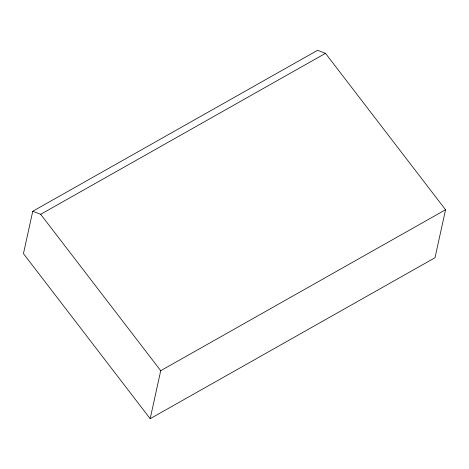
<?xml version="1.0" encoding="UTF-8"?>
<svg xmlns="http://www.w3.org/2000/svg" width="469" height="469" viewBox="0 0 469 469"><rect width="100%" height="100%" fill="white"/><g stroke="black" fill="none" stroke-linecap="round" stroke-linejoin="round"><path stroke-width="0.7" d="M32.76 211.261L23.45 253.612L150.174 418.7L434.998 257.739L445.55 209.743L325.498 53.343L317.583 50.3L32.76 211.261L40.674 214.304L160.726 370.703L150.174 418.7M40.674 214.304L325.498 53.343M160.726 370.703L445.55 209.743"/></g></svg>
